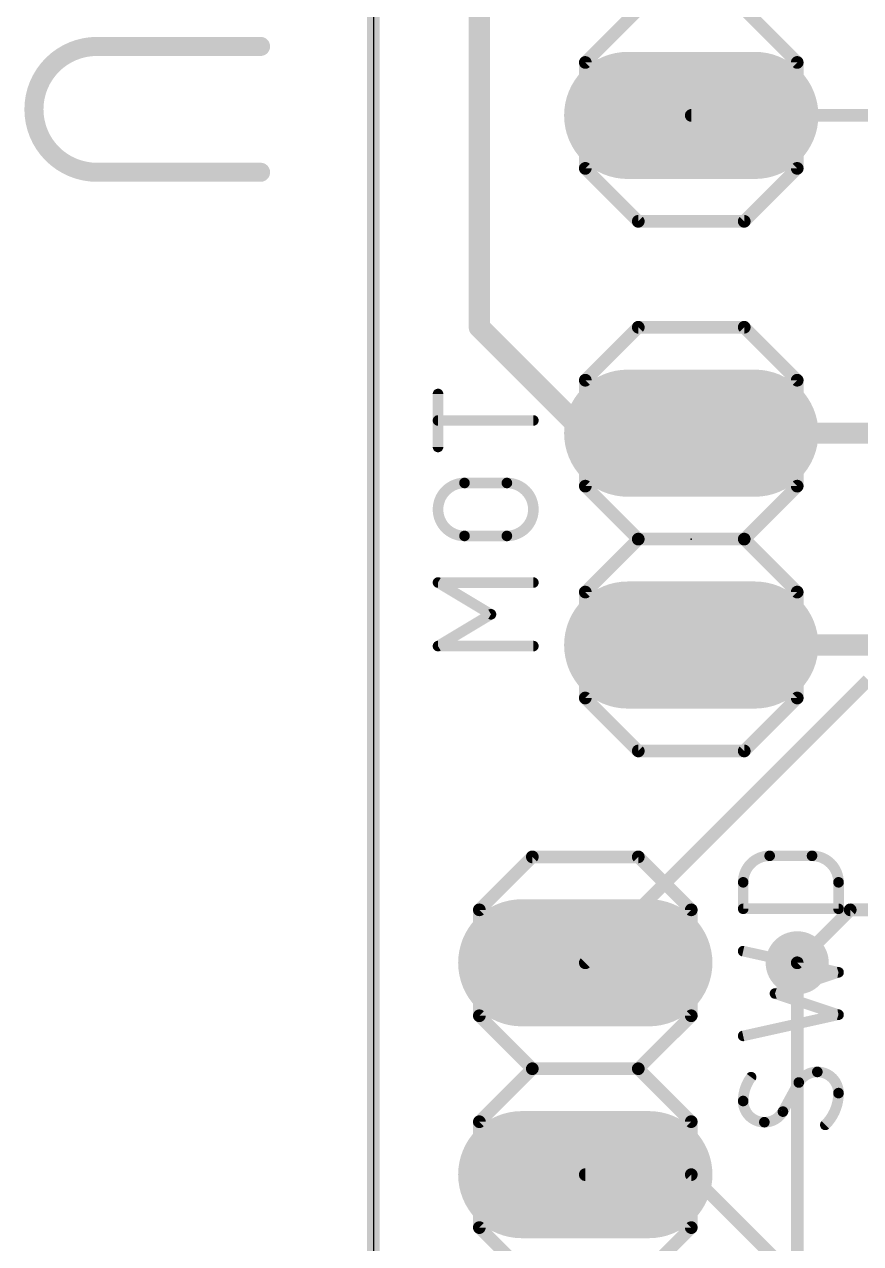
# Model space of a CAD drawing. Extents: x -4.2 to 49.6, y -0.6 to 56.
# Drawn here: x -4.18 to 5.84, y 18.22 to 32.84 of the extents above; entities that cross this region are included whole.
import ezdxf

# ---------------------------------------------------------------- set-up
doc = ezdxf.new("R2010")
doc.units = 0
for name, color, linetype in [('1', 22, 'CONTINUOUS'), ('16', 175, 'CONTINUOUS'), ('17', 82, 'CONTINUOUS'), ('18', 82, 'CONTINUOUS'), ('20', 30, 'CONTINUOUS'), ('21', 253, 'CONTINUOUS'), ('23', 7, 'CONTINUOUS'), ('25', 253, 'CONTINUOUS'), ('26', 253, 'CONTINUOUS'), ('51', 253, 'CONTINUOUS')]:
    doc.layers.add(name, color=color, linetype=linetype)

# ---------------------------------------------------------------- blocks, each defined once
blk = doc.blocks.new('RECT')
blk.add_solid([(-0.5, -0.5), (0.5, -0.5), (-0.5, 0.5), (0.5, 0.5)])
blk = doc.blocks.new('LONGP100')
at = {"const_width": 1}
blk.add_lwpolyline([(-0.5, 0), (0.5, 0)], dxfattribs=at)
at = {"const_width": 0.5}
for points in [[(-0.5, 0.25, 1), (-0.5, -0.25)], [(0.5, -0.25, 1), (0.5, 0.25)]]:
    blk.add_lwpolyline(points, format="xyb", dxfattribs=at)
blk = doc.blocks.new('ROUNDV')
at = {"const_width": 0.5}
blk.add_lwpolyline([(0, -0.25, 1), (0, 0.25, 1), (0, -0.25)], format="xyb", dxfattribs=at)

msp = doc.modelspace()

# ---------------------------------------------------------------- linework, layer by layer
at = {"layer": '1'}
for points, const_width in [([(0, 55.88), (0, 0)], 0.1524), ([(1.27, 29.21), (1.27, 33.02)], 0.254), ([(2.54, 27.94), (1.27, 29.21)], 0.254), ([(3.81, 27.94), (2.54, 27.94)], 0.254), ([(6.865, 27.94), (3.81, 27.94)], 0.254), ([(8.89, 25.4), (3.81, 25.4)], 0.254), ([(5.08, 21.59), (5.08, 12.7)], 0.1524)]:
    msp.add_lwpolyline(points, dxfattribs=dict(at, const_width=const_width))
for points, const_width in [([(1.3149, 29.2549, 1), (1.2251, 29.1651)], 0.127), ([(1.2065, 29.21, 1), (1.3335, 29.21)], 0.127), ([(2.54, 28.0035, 1), (2.54, 27.8765)], 0.127), ([(2.4951, 27.8951, 1), (2.5849, 27.9849)], 0.127), ([(3.81, 28.0035, 1), (3.81, 27.8765)], 0.127), ([(3.81, 27.8765, 1), (3.81, 28.0035)], 0.127), ([(3.81, 25.4635, 1), (3.81, 25.3365)], 0.127), ([(5.1181, 21.59, 1), (5.0419, 21.59)], 0.0762)]:
    msp.add_lwpolyline(points, format="xyb", dxfattribs=dict(at, const_width=const_width))
at = {"layer": '16', "const_width": 0.1524}
for points in [[(0, 0), (0, 55.88)], [(13.97, 31.75), (3.81, 31.75)], [(2.54, 21.59), (5.93, 24.98)], [(5.715, 22.225), (5.08, 21.59)], [(8.89, 22.225), (5.715, 22.225)], [(3.81, 19.05), (2.54, 19.05)], [(8.83, 14.03), (3.81, 19.05)]]:
    msp.add_lwpolyline(points, dxfattribs=at)
at = {"layer": '16', "const_width": 0.0762}
for points in [[(3.81, 31.7881, 1), (3.81, 31.7119)], [(5.715, 22.2631, 1), (5.715, 22.1869)], [(5.7419, 22.1981, 1), (5.6881, 22.2519)], [(2.5131, 21.6169, 1), (2.5669, 21.5631)], [(5.0531, 21.6169, 1), (5.1069, 21.5631)], [(2.54, 19.0881, 1), (2.54, 19.0119)], [(3.8369, 19.0769, 1), (3.7831, 19.0231)], [(3.81, 19.0119, 1), (3.81, 19.0881)]]:
    msp.add_lwpolyline(points, format="xyb", dxfattribs=at)
at = {"layer": '20'}
msp.add_line((0, 54.6), (0, 0), dxfattribs=at)
at = {"layer": '21', "const_width": 0.1524}
for points in [[(2.54, 32.385), (3.175, 33.02)], [(4.445, 33.02), (5.08, 32.385)], [(2.54, 31.115), (2.54, 32.385)], [(5.08, 32.385), (5.08, 31.115)], [(3.175, 30.48), (2.54, 31.115)], [(5.08, 31.115), (4.445, 30.48)], [(4.445, 30.48), (3.175, 30.48)], [(3.175, 29.21), (2.54, 28.575)], [(4.445, 29.21), (3.175, 29.21)], [(5.08, 28.575), (4.445, 29.21)], [(2.54, 27.305), (2.54, 28.575)], [(5.08, 28.575), (5.08, 27.305)], [(3.175, 26.67), (2.54, 27.305)], [(5.08, 27.305), (4.445, 26.67)], [(2.54, 26.035), (3.175, 26.67)], [(4.445, 26.67), (3.175, 26.67)], [(4.445, 26.67), (5.08, 26.035)], [(2.54, 24.765), (2.54, 26.035)], [(5.08, 26.035), (5.08, 24.765)], [(3.175, 24.13), (2.54, 24.765)], [(5.08, 24.765), (4.445, 24.13)], [(4.445, 24.13), (3.175, 24.13)], [(1.905, 22.86), (1.27, 22.225)], [(3.175, 22.86), (1.905, 22.86)], [(3.81, 22.225), (3.175, 22.86)], [(1.27, 20.955), (1.27, 22.225)], [(3.81, 22.225), (3.81, 20.955)], [(1.905, 20.32), (1.27, 20.955)], [(3.81, 20.955), (3.175, 20.32)], [(1.27, 19.685), (1.905, 20.32)], [(3.175, 20.32), (1.905, 20.32)], [(3.175, 20.32), (3.81, 19.685)], [(1.27, 18.415), (1.27, 19.685)], [(3.81, 19.685), (3.81, 18.415)], [(1.905, 17.78), (1.27, 18.415)], [(3.81, 18.415), (3.175, 17.78)]]:
    msp.add_lwpolyline(points, dxfattribs=at)
at = {"layer": '21', "const_width": 0.0762}
for points in [[(2.5781, 32.385, 1), (2.5019, 32.385)], [(5.1181, 32.385, 1), (5.0419, 32.385)], [(2.5131, 32.4119, 1), (2.5669, 32.3581)], [(5.0531, 32.3581, 1), (5.1069, 32.4119)], [(2.5019, 31.115, 1), (2.5781, 31.115)], [(2.5669, 31.1419, 1), (2.5131, 31.0881)], [(5.0419, 31.115, 1), (5.1181, 31.115)], [(5.1069, 31.0881, 1), (5.0531, 31.1419)], [(3.175, 30.5181, 1), (3.175, 30.4419)], [(4.445, 30.4419, 1), (4.445, 30.5181)], [(3.1481, 30.4531, 1), (3.2019, 30.5069)], [(4.4181, 30.5069, 1), (4.4719, 30.4531)], [(3.175, 29.2481, 1), (3.175, 29.1719)], [(3.2019, 29.1831, 1), (3.1481, 29.2369)], [(4.4719, 29.2369, 1), (4.4181, 29.1831)], [(4.445, 29.1719, 1), (4.445, 29.2481)], [(2.5781, 28.575, 1), (2.5019, 28.575)], [(2.5131, 28.6019, 1), (2.5669, 28.5481)], [(5.1181, 28.575, 1), (5.0419, 28.575)], [(5.0531, 28.5481, 1), (5.1069, 28.6019)], [(2.5019, 27.305, 1), (2.5781, 27.305)], [(2.5669, 27.3319, 1), (2.5131, 27.2781)], [(5.0419, 27.305, 1), (5.1181, 27.305)], [(5.1069, 27.2781, 1), (5.0531, 27.3319)], [(3.175, 26.7081, 1), (3.175, 26.6319)], [(3.2019, 26.6431, 1), (3.1481, 26.6969)], [(3.1481, 26.6431, 1), (3.2019, 26.6969)], [(4.4719, 26.6969, 1), (4.4181, 26.6431)], [(4.4181, 26.6969, 1), (4.4719, 26.6431)], [(4.445, 26.6319, 1), (4.445, 26.7081)], [(2.5781, 26.035, 1), (2.5019, 26.035)], [(2.5131, 26.0619, 1), (2.5669, 26.0081)], [(5.1181, 26.035, 1), (5.0419, 26.035)], [(5.0531, 26.0081, 1), (5.1069, 26.0619)], [(2.5019, 24.765, 1), (2.5781, 24.765)], [(2.5669, 24.7919, 1), (2.5131, 24.7381)], [(5.0419, 24.765, 1), (5.1181, 24.765)], [(5.1069, 24.7381, 1), (5.0531, 24.7919)], [(3.175, 24.1681, 1), (3.175, 24.0919)], [(3.1481, 24.1031, 1), (3.2019, 24.1569)], [(4.4181, 24.1569, 1), (4.4719, 24.1031)], [(4.445, 24.0919, 1), (4.445, 24.1681)], [(1.905, 22.8981, 1), (1.905, 22.8219)], [(1.9319, 22.8331, 1), (1.8781, 22.8869)], [(3.2019, 22.8869, 1), (3.1481, 22.8331)], [(3.175, 22.8219, 1), (3.175, 22.8981)], [(1.3081, 22.225, 1), (1.2319, 22.225)], [(1.2431, 22.2519, 1), (1.2969, 22.1981)], [(3.8481, 22.225, 1), (3.7719, 22.225)], [(3.7831, 22.1981, 1), (3.8369, 22.2519)], [(1.2319, 20.955, 1), (1.3081, 20.955)], [(1.2969, 20.9819, 1), (1.2431, 20.9281)], [(3.7719, 20.955, 1), (3.8481, 20.955)], [(3.8369, 20.9281, 1), (3.7831, 20.9819)], [(1.905, 20.3581, 1), (1.905, 20.2819)], [(1.9319, 20.2931, 1), (1.8781, 20.3469)], [(1.8781, 20.2931, 1), (1.9319, 20.3469)], [(3.2019, 20.3469, 1), (3.1481, 20.2931)], [(3.1481, 20.3469, 1), (3.2019, 20.2931)], [(3.175, 20.2819, 1), (3.175, 20.3581)], [(1.3081, 19.685, 1), (1.2319, 19.685)], [(1.2431, 19.7119, 1), (1.2969, 19.6581)], [(3.8481, 19.685, 1), (3.7719, 19.685)], [(3.7831, 19.6581, 1), (3.8369, 19.7119)], [(1.2319, 18.415, 1), (1.3081, 18.415)], [(1.2969, 18.4419, 1), (1.2431, 18.3881)], [(3.7719, 18.415, 1), (3.8481, 18.415)], [(3.8369, 18.3881, 1), (3.7831, 18.4419)]]:
    msp.add_lwpolyline(points, format="xyb", dxfattribs=at)
at = {"layer": '23'}
msp.add_point((3.81, 26.67), dxfattribs=at)
at = {"layer": '25'}
for points, const_width in [([(0.8065, 28.4099, 1), (0.7429, 28.4099)], 0.0635), ([(0.7747, 28.1242, 1), (0.7747, 28.0607)], 0.0635), ([(1.9177, 28.0607, 1), (1.9177, 28.1242)], 0.0635), ([(0.7429, 27.7749, 1), (0.8065, 27.7749)], 0.0635), ([(1.0922, 27.3431, 1), (1.0922, 26.7081)], 0.127), ([(1.0922, 27.3748, 1), (1.0922, 27.3114)], 0.0635), ([(1.0922, 27.3114, 1), (1.0922, 27.3748)], 0.0635), ([(1.6002, 26.7081, 1), (1.6002, 27.3431)], 0.127), ([(1.6002, 27.3748, 1), (1.6002, 27.3114)], 0.0635), ([(1.6002, 27.3114, 1), (1.6002, 27.3748)], 0.0635), ([(1.0922, 26.7399, 1), (1.0922, 26.6764)], 0.0635), ([(1.0922, 26.6764, 1), (1.0922, 26.7399)], 0.0635), ([(1.6002, 26.7399, 1), (1.6002, 26.6764)], 0.0635), ([(1.6002, 26.6764, 1), (1.6002, 26.7399)], 0.0635), ([(0.791, 26.1765, 1), (0.7584, 26.1221)], 0.0635), ([(0.7747, 26.181, 1), (0.7747, 26.1176)], 0.0635), ([(1.9177, 26.1176, 1), (1.9177, 26.181)], 0.0635), ([(1.426, 25.7411, 1), (1.3934, 25.7955)], 0.0635), ([(1.3934, 25.7411, 1), (1.426, 25.7955)], 0.0635), ([(0.7747, 25.419, 1), (0.7747, 25.3556)], 0.0635), ([(0.7584, 25.4145, 1), (0.791, 25.3601)], 0.0635), ([(1.9177, 25.3556, 1), (1.9177, 25.419)], 0.0635), ([(4.7498, 22.8727, 0.4142), (4.4323, 22.5552)], 0.127), ([(4.7498, 22.9045, 1), (4.7498, 22.841)], 0.0635), ([(4.7498, 22.841, 1), (4.7498, 22.9045)], 0.0635), ([(5.5753, 22.5552, 0.4142), (5.2578, 22.8727)], 0.127), ([(5.2578, 22.9045, 1), (5.2578, 22.841)], 0.0635), ([(5.2578, 22.841, 1), (5.2578, 22.9045)], 0.0635), ([(4.4641, 22.5552, 1), (4.4006, 22.5552)], 0.0635), ([(4.4006, 22.5552, 1), (4.4641, 22.5552)], 0.0635), ([(5.6071, 22.5552, 1), (5.5436, 22.5552)], 0.0635), ([(5.5436, 22.5552, 1), (5.6071, 22.5552)], 0.0635), ([(4.4323, 22.2694, 1), (4.4323, 22.206)], 0.0635), ([(4.4006, 22.2377, 1), (4.4641, 22.2377)], 0.0635), ([(5.5436, 22.2377, 1), (5.6071, 22.2377)], 0.0635), ([(5.5753, 22.206, 1), (5.5753, 22.2694)], 0.0635), ([(4.4392, 21.7607, 1), (4.4254, 21.6987)], 0.0635), ([(5.5853, 21.4456, 1), (5.5653, 21.5058)], 0.0635), ([(5.5684, 21.4447, 1), (5.5822, 21.5067)], 0.0635), ([(4.8233, 21.2518, 1), (4.8033, 21.1916)], 0.0635), ([(4.8033, 21.2518, 1), (4.8233, 21.1916)], 0.0635), ([(5.5653, 20.9376, 1), (5.5853, 20.9978)], 0.0635), ([(5.5822, 20.9367, 1), (5.5684, 20.9987)], 0.0635), ([(4.4254, 20.7447, 1), (4.4392, 20.6827)], 0.0635), ([(5.3213, 20.2819, 0.2656), (5.0991, 20.1549)], 0.127), ([(5.5753, 20.0279, 0.4142), (5.3213, 20.2819)], 0.127), ([(5.3213, 20.3136, 1), (5.3213, 20.2502)], 0.0635), ([(5.3213, 20.2502, 1), (5.3213, 20.3136)], 0.0635), ([(4.5276, 20.2184, 0.1623), (4.4323, 19.9327)], 0.127), ([(4.5529, 20.1993, 1), (4.5022, 20.2375)], 0.0635), ([(5.0717, 20.171, 1), (5.1264, 20.1388)], 0.0635), ([(5.1269, 20.1397, 1), (5.0712, 20.1701)], 0.0635), ([(5.4165, 19.6469, 0.2), (5.5753, 20.0279)], 0.127), ([(5.6071, 20.0279, 1), (5.5436, 20.0279)], 0.0635), ([(5.5436, 20.0279, 1), (5.6071, 20.0279)], 0.0635), ([(4.4323, 19.9327, 0.4142), (4.6863, 19.6787)], 0.127), ([(4.4641, 19.9327, 1), (4.4006, 19.9327)], 0.0635), ([(4.4006, 19.9326, 1), (4.4641, 19.9327)], 0.0635), ([(4.6863, 19.6787, 0.2656), (4.9085, 19.8056)], 0.127), ([(4.6863, 19.7104, 1), (4.6863, 19.6469)], 0.0635), ([(4.6863, 19.6469, 1), (4.6863, 19.7104)], 0.0635), ([(4.8807, 19.8209, 1), (4.9364, 19.7904)], 0.0635), ([(4.9359, 19.7895, 1), (4.8812, 19.8218)], 0.0635), ([(5.3942, 19.6694, 1), (5.4389, 19.6244)], 0.0635)]:
    msp.add_lwpolyline(points, format="xyb", dxfattribs=dict(at, const_width=const_width))
at = {"layer": '25', "const_width": 0.127}
for points in [[(0.7747, 27.7749), (0.7747, 28.4099)], [(1.9177, 28.0924), (0.7747, 28.0924)], [(1.0922, 27.3431), (1.6002, 27.3431)], [(1.6002, 26.7081), (1.0922, 26.7081)], [(1.4097, 25.7683), (0.7747, 26.1493)], [(0.7747, 26.1493), (1.9177, 26.1493)], [(0.7747, 25.3873), (1.4097, 25.7683)], [(1.9177, 25.3873), (0.7747, 25.3873)], [(4.7498, 22.8727), (5.2578, 22.8727)], [(4.4323, 22.2377), (4.4323, 22.5552)], [(5.5753, 22.5552), (5.5753, 22.2377)], [(5.5753, 22.2377), (4.4323, 22.2377)], [(5.5753, 21.4757), (4.4323, 21.7297)], [(4.8133, 21.2217), (5.5753, 21.4757)], [(5.5753, 20.9677), (4.8133, 21.2217)], [(4.4323, 20.7137), (5.5753, 20.9677)], [(5.0991, 20.1549), (4.9085, 19.8056)]]:
    msp.add_lwpolyline(points, dxfattribs=at)
at = {"layer": '26'}
for points, const_width in [([(-3.314, 32.5772, 1), (-3.314, 31.0682)], 0.2286), ([(-3.314, 32.6344, 1), (-3.314, 32.5201)], 0.1143), ([(-3.314, 32.5201, 1), (-3.314, 32.6344)], 0.1143), ([(-1.3523, 32.5201, 1), (-1.3523, 32.6344)], 0.1143), ([(-3.314, 31.1254, 1), (-3.314, 31.0111)], 0.1143), ([(-3.314, 31.0111, 1), (-3.314, 31.1254)], 0.1143), ([(-1.3523, 31.0111, 1), (-1.3523, 31.1254)], 0.1143)]:
    msp.add_lwpolyline(points, format="xyb", dxfattribs=dict(at, const_width=const_width))
at = {"layer": '26', "const_width": 0.2286}
for points in [[(-3.314, 32.5772), (-1.3523, 32.5772)], [(-1.3523, 31.0682), (-3.314, 31.0682)]]:
    msp.add_lwpolyline(points, dxfattribs=at)

# ---------------------------------------------------------------- block references
at = {"layer": '17', "xscale": 1.524, "yscale": 1.524}
for p in [(3.81, 31.75), (3.81, 31.75), (3.81, 27.94), (3.81, 27.94), (3.81, 25.4), (3.81, 25.4), (2.54, 21.59), (2.54, 21.59), (2.54, 19.05), (2.54, 19.05)]:
    msp.add_blockref('LONGP100', p, dxfattribs=at)
at = {"layer": '18', "xscale": 0.7564, "yscale": 0.7564}
msp.add_blockref('ROUNDV', (5.08, 21.59), dxfattribs=at)
msp.add_blockref('ROUNDV', (5.08, 21.59), dxfattribs=at)
at = {"layer": '51', "xscale": 0.508, "yscale": 0.508, "rotation": 270}
for p in [(3.81, 31.75), (3.81, 27.94), (3.81, 25.4), (2.54, 21.59), (2.54, 19.05)]:
    msp.add_blockref('RECT', p, dxfattribs=at)

doc.saveas('drawing.dxf')
